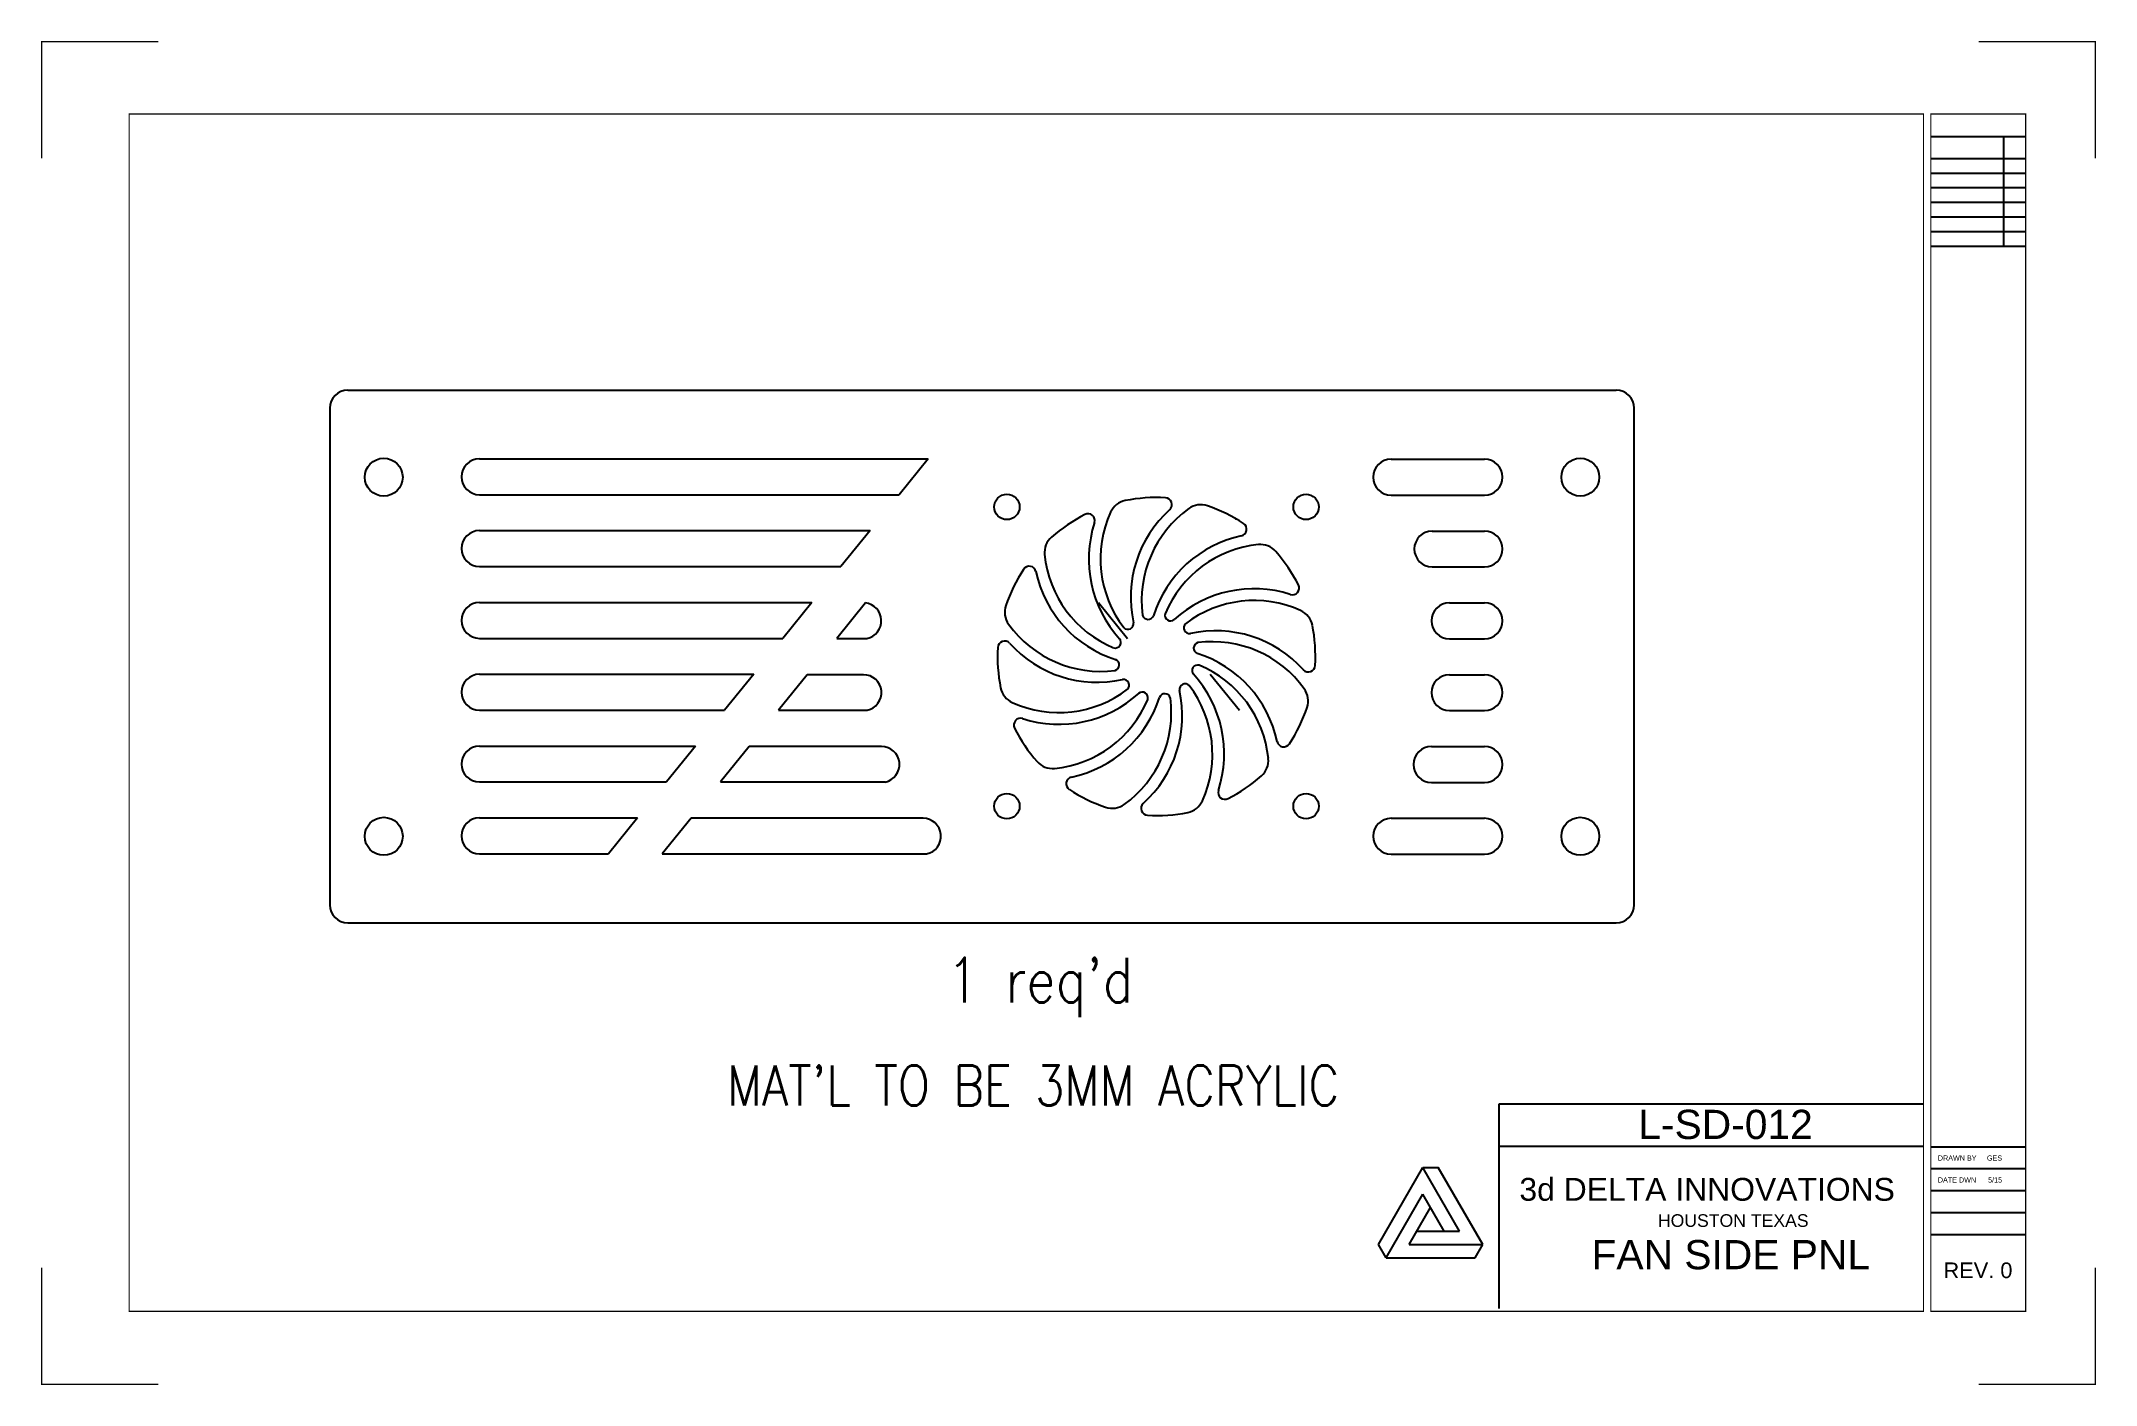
# Model space of a CAD drawing. Header units: inches. Extents: x 81388 to 81732, y 8480 to 8705.
import ezdxf

# ---------------------------------------------------------------- set-up
doc = ezdxf.new("R2010")
doc.units = ezdxf.units.IN
doc.header["$MEASUREMENT"] = 0
doc.layers.add('Title Block', color=7, linetype='Continuous')
doc.styles.add('ROMANS', font='ROMANS.SHX')
doc.styles.get("Standard").update_dxf_attribs({"font": 'arial.ttf'})

msp = doc.modelspace()

# ---------------------------------------------------------------- linework, layer by layer
at = {"color": 6}
for p, q in [((81439.68, 8646.36), (81651.68, 8646.36)), ((81436.68, 8643.36), (81436.68, 8560.36)), ((81654.68, 8560.36), (81654.68, 8643.36)), ((81461.68, 8634.9), (81536.67, 8634.9)), ((81536.67, 8634.9), (81531.81, 8628.9)), ((81614.06, 8634.83), (81629.68, 8634.83)), ((81461.68, 8628.9), (81531.81, 8628.9)), ((81614.06, 8628.83), (81629.68, 8628.83)), ((81461.68, 8622.9), (81526.96, 8622.9)), ((81526.96, 8622.9), (81522.1, 8616.9)), ((81620.93, 8622.83), (81629.68, 8622.83)), ((81461.68, 8616.9), (81522.1, 8616.9)), ((81620.93, 8616.83), (81629.68, 8616.83)), ((81461.68, 8610.9), (81517.24, 8610.9)), ((81517.24, 8610.9), (81512.38, 8604.9)), ((81526.18, 8610.82), (81521.39, 8604.9)), ((81565.12, 8610.9), (81569.97, 8604.9)), ((81623.82, 8610.83), (81629.68, 8610.83)), ((81461.68, 8604.9), (81512.38, 8604.9)), ((81521.39, 8604.9), (81526.45, 8604.9)), ((81623.82, 8604.83), (81629.68, 8604.83)), ((81461.68, 8598.9), (81507.52, 8598.9)), ((81507.52, 8598.9), (81502.66, 8592.9)), ((81516.48, 8598.83), (81511.67, 8592.9)), ((81525.87, 8598.83), (81516.48, 8598.83)), ((81583.84, 8598.9), (81588.7, 8592.9)), ((81623.8, 8598.83), (81629.68, 8598.83)), ((81461.68, 8592.9), (81502.66, 8592.9)), ((81511.67, 8592.9), (81526.47, 8592.9)), ((81623.8, 8592.83), (81629.68, 8592.83)), ((81461.68, 8586.9), (81497.8, 8586.9)), ((81497.8, 8586.9), (81492.95, 8580.9)), ((81506.76, 8586.83), (81501.95, 8580.9)), ((81528.88, 8586.83), (81506.76, 8586.83)), ((81620.79, 8586.83), (81629.68, 8586.83)), ((81461.68, 8580.9), (81492.95, 8580.9)), ((81501.95, 8580.9), (81529.48, 8580.9)), ((81620.79, 8580.83), (81629.68, 8580.83)), ((81461.68, 8574.9), (81488.09, 8574.9)), ((81488.09, 8574.9), (81483.23, 8568.9)), ((81497.04, 8574.83), (81492.23, 8568.9)), ((81535.82, 8574.83), (81497.04, 8574.83)), ((81614.06, 8574.83), (81629.68, 8574.83)), ((81461.68, 8568.9), (81483.23, 8568.9)), ((81492.23, 8568.9), (81536.42, 8568.9)), ((81614.06, 8568.83), (81629.68, 8568.83)), ((81439.68, 8557.36), (81651.68, 8557.36)), ((81611.93, 8503.61), (81619.36, 8516.49)), ((81625.51, 8505.84), (81619.36, 8516.49)), ((81619.36, 8516.49), (81621.93, 8516.49)), ((81629.37, 8503.61), (81621.93, 8516.49)), ((81613.21, 8501.39), (81619.36, 8512.04)), ((81622.94, 8505.84), (81619.36, 8512.04)), ((81617.07, 8503.61), (81620.65, 8509.82)), ((81618.35, 8505.84), (81625.51, 8505.84)), ((81613.21, 8501.39), (81611.93, 8503.61)), ((81613.21, 8501.39), (81628.08, 8501.39)), ((81617.07, 8503.61), (81629.37, 8503.61)), ((81628.08, 8501.39), (81629.37, 8503.61))]:
    msp.add_line(p, q, dxfattribs=at)
for p, q in [((81632.12, 8492.91), (81632.12, 8527.12)), ((81632.12, 8527.12), (81703.05, 8527.12)), ((81632.12, 8520.06), (81703.05, 8520.06))]:
    msp.add_line(p, q)
at = {"color": 3}
for centre in [(81445.68, 8631.83), (81645.68, 8631.83), (81445.68, 8571.83), (81645.68, 8571.83)]:
    msp.add_circle(centre, 3.17, dxfattribs=at)
for centre in [(81549.84, 8626.86), (81599.84, 8626.86), (81549.84, 8576.86), (81599.84, 8576.86)]:
    msp.add_circle(centre, 2.12)
at = {"color": 6}
for centre, radius, start, end in [((81439.68, 8643.36), 3, 90, 180), ((81651.68, 8643.36), 3, 0, 90), ((81461.68, 8631.9), 3, 90, 270), ((81614.06, 8631.83), 3, 90, 270), ((81614.06, 8631.83), 3, 90, 270), ((81629.68, 8631.83), 3, 270, 90), ((81570.3, 8624.55), 3.44, 101.32, 155.691), ((81574.84, 8601.86), 26.57, 86.7683, 101.32), ((81576.27, 8627.25), 1.15, 313.0906, 86.7683), ((81574.84, 8601.86), 26.57, 116.7683, 131.32), ((81563.39, 8624.57), 1.15, 343.0906, 116.7683), ((81583.26, 8618.14), 19.74, 162.0279, 222.3804), ((81584.39, 8618.18), 18.91, 155.691, 217.3847), ((81590.27, 8611.75), 19.74, 132.0279, 192.3804), ((81591.27, 8611.22), 18.91, 125.691, 187.3847), ((81582.25, 8623.78), 3.44, 71.32, 125.691), ((81574.84, 8601.86), 26.57, 56.7683, 71.32), ((81588.77, 8623.13), 1.15, 283.0906, 56.7683), ((81461.68, 8619.9), 3, 90, 270), ((81559.56, 8619.24), 3.44, 131.32, 185.691), ((81593.14, 8602.71), 19.74, 102.0279, 162.3804), ((81593.75, 8601.75), 18.91, 95.691, 157.3847), ((81592.21, 8617.14), 3.44, 41.32, 95.691), ((81620.93, 8619.83), 3, 90, 270), ((81629.68, 8619.83), 3, 270, 90), ((81574.95, 8620.77), 18.91, 185.691, 247.3847), ((81574.84, 8601.86), 26.57, 26.7683, 41.32), ((81574.84, 8601.86), 26.57, 146.7683, 161.32), ((81553.57, 8615.8), 1.15, 13.0906, 146.7683), ((81573.99, 8620.17), 19.74, 192.0279, 252.3804), ((81597.54, 8613.32), 1.15, 253.0906, 26.7683), ((81461.68, 8607.9), 3, 90, 270), ((81525.85, 8607.83), 3, 281.523, 83.7194), ((81552.92, 8609.27), 3.44, 161.32, 215.691), ((81591.12, 8593.45), 19.74, 72.0279, 132.3804), ((81591.15, 8592.31), 18.91, 65.691, 127.3847), ((81623.82, 8607.83), 3, 90, 270), ((81629.68, 8607.83), 3, 270, 90), ((81565.49, 8618.3), 18.91, 215.691, 277.3847), ((81570.05, 8607.37), 0.955, 224.7651, 8.9213), ((81573.44, 8609.03), 0.955, 194.7651, 338.9213), ((81577.21, 8608.77), 0.955, 164.7651, 308.9213), ((81580.35, 8606.66), 0.955, 134.7651, 278.9213), ((81597.52, 8606.41), 3.44, 11.32, 65.691), ((81574.84, 8601.86), 26.57, 356.7683, 11.32), ((81549.45, 8603.3), 1.15, 43.0906, 176.7683), ((81564.95, 8617.3), 19.74, 222.0279, 282.3804), ((81567.94, 8604.24), 0.955, 254.7651, 38.9213), ((81584.73, 8586.43), 19.74, 42.0279, 102.3804), ((81582, 8603.26), 0.955, 104.7651, 248.9213), ((81584.19, 8585.43), 18.91, 35.691, 97.3847), ((81574.84, 8601.86), 26.57, 176.7683, 191.32), ((81567.67, 8600.47), 0.955, 284.7651, 68.9213), ((81581.74, 8599.49), 0.955, 74.7651, 218.9213), ((81575.69, 8583.56), 19.74, 12.0279, 72.3804), ((81574.72, 8582.96), 18.91, 5.691, 67.3847), ((81600.22, 8600.43), 1.15, 223.0906, 356.7683), ((81461.68, 8595.9), 3, 90, 270), ((81525.87, 8595.83), 3, 281.523, 90), ((81552.16, 8597.32), 3.44, 191.32, 245.691), ((81569.33, 8597.07), 0.955, 314.7651, 98.9213), ((81579.63, 8596.36), 0.955, 44.7651, 188.9213), ((81565.28, 8585.55), 18.91, 335.691, 37.3847), ((81566.42, 8585.59), 19.74, 342.0279, 42.3804), ((81623.8, 8595.83), 3, 90, 270), ((81629.68, 8595.83), 3, 270, 90), ((81558.52, 8611.42), 18.91, 245.691, 307.3847), ((81558.56, 8610.28), 19.74, 252.0279, 312.3804), ((81555.93, 8601.98), 18.91, 275.691, 337.3847), ((81556.53, 8601.02), 19.74, 282.0279, 342.3804), ((81558.41, 8592.51), 18.91, 305.691, 7.3847), ((81572.46, 8594.96), 0.955, 344.7651, 128.9213), ((81559.41, 8591.98), 19.74, 312.0279, 12.3804), ((81576.23, 8594.7), 0.955, 14.7651, 158.9213), ((81574.84, 8601.86), 26.57, 326.7683, 341.32), ((81596.75, 8594.46), 3.44, 341.32, 35.691), ((81552.14, 8590.41), 1.15, 73.0906, 206.7683), ((81574.84, 8601.86), 26.57, 206.7683, 221.32), ((81461.68, 8583.9), 3, 90, 270), ((81528.88, 8583.83), 3, 281.523, 90), ((81596.11, 8587.93), 1.15, 193.0906, 326.7683), ((81620.79, 8583.83), 3, 90, 270), ((81629.68, 8583.83), 3, 270, 90), ((81557.46, 8586.59), 3.44, 221.32, 275.691), ((81590.11, 8584.49), 3.44, 311.32, 5.691), ((81560.9, 8580.6), 1.15, 103.0906, 236.7683), ((81574.84, 8601.86), 26.57, 236.7683, 251.32), ((81586.29, 8579.16), 1.15, 163.0906, 296.7683), ((81574.84, 8601.86), 26.57, 296.7683, 311.32), ((81567.43, 8579.95), 3.44, 251.32, 305.691), ((81573.4, 8576.48), 1.15, 133.0906, 266.7683), ((81579.38, 8579.18), 3.44, 281.32, 335.691), ((81461.68, 8571.9), 3, 90, 270), ((81535.82, 8571.83), 3, 281.523, 90), ((81574.84, 8601.86), 26.57, 266.7683, 281.32), ((81614.06, 8571.83), 3, 90, 270), ((81629.68, 8571.83), 3, 270, 90), ((81439.68, 8560.36), 3, 180, 270), ((81651.68, 8560.36), 3, 270, 0)]:
    msp.add_arc(centre, radius, start, end, dxfattribs=at)
msp.add_point((81588.12, 8624.88), dxfattribs=at)
at = {"layer": 'Title Block'}
for p, q in [((81704.27, 8688.74), (81720.12, 8688.74)), ((81716.46, 8670.45), (81716.46, 8688.74)), ((81704.27, 8685.08), (81720.12, 8685.08)), ((81704.27, 8682.65), (81720.12, 8682.65)), ((81704.27, 8680.21), (81720.12, 8680.21)), ((81704.27, 8677.77), (81720.12, 8677.77)), ((81704.27, 8675.33), (81720.12, 8675.33)), ((81704.27, 8672.89), (81720.12, 8672.89)), ((81704.27, 8670.45), (81720.12, 8670.45)), ((81704.27, 8519.95), (81720.12, 8519.95)), ((81704.27, 8516.3), (81720.12, 8516.3)), ((81704.27, 8512.64), (81720.12, 8512.64)), ((81704.27, 8508.98), (81720.12, 8508.98)), ((81704.27, 8505.32), (81720.12, 8505.32))]:
    msp.add_line(p, q, dxfattribs=at)
at = {"layer": 'Title Block', "const_width": 0.195}
for points in [[(81388.51, 8685.08), (81388.51, 8704.59), (81408.01, 8704.59)], [(81731.76, 8685.08), (81731.76, 8704.59), (81712.25, 8704.59)], [(81388.51, 8499.77), (81388.51, 8480.27), (81408.01, 8480.27)], [(81731.76, 8499.77), (81731.76, 8480.27), (81712.25, 8480.27)]]:
    msp.add_lwpolyline(points, dxfattribs=at)
for points in [[(81403.14, 8492.46), (81703.05, 8492.46), (81703.05, 8692.51), (81403.14, 8692.51)], [(81704.27, 8492.46), (81720.12, 8492.46), (81720.12, 8692.51), (81704.27, 8692.51)]]:
    msp.add_lwpolyline(points, close=True, dxfattribs=at)

# ---------------------------------------------------------------- texts
at = {"style": 'ROMANS', "width": 0.85}
for s, height, p in [("1 req'd", 7.451, (81539.78, 8544.08)), ("MAT'L TO BE 3MM ACRYLIC", 6.7061, (81503.03, 8526.85))]:
    msp.add_text(s, height=height, dxfattribs=at).set_placement(p)
at = {"attachment_point": 1}
for s, insert, char_height, width in [('L-SD-012', (81655.38, 8526.13), 4.877, 83.8277), ('DRAWN BY', (81705.44, 8518.5), 0.859, 14.7644), ('GES', (81713.64, 8518.5), 0.859, 14.7644), ('3d DELTA INNOVATIONS', (81635.5, 8514.75), 3.8137, 65.5558), ('DATE DWN      5/15', (81705.44, 8514.84), 0.8589, 14.7644), ('HOUSTON TEXAS', (81658.65, 8508.68), 2.107, 36.2177), ('FAN SIDE PNL', (81647.55, 8504.37), 4.8767, 83.8277), ('REV. 0', (81706.38, 8500.62), 2.605, 44.7723)]:
    msp.add_mtext(s, dxfattribs=dict(at, insert=insert, char_height=char_height, width=width))

doc.saveas('drawing.dxf')
